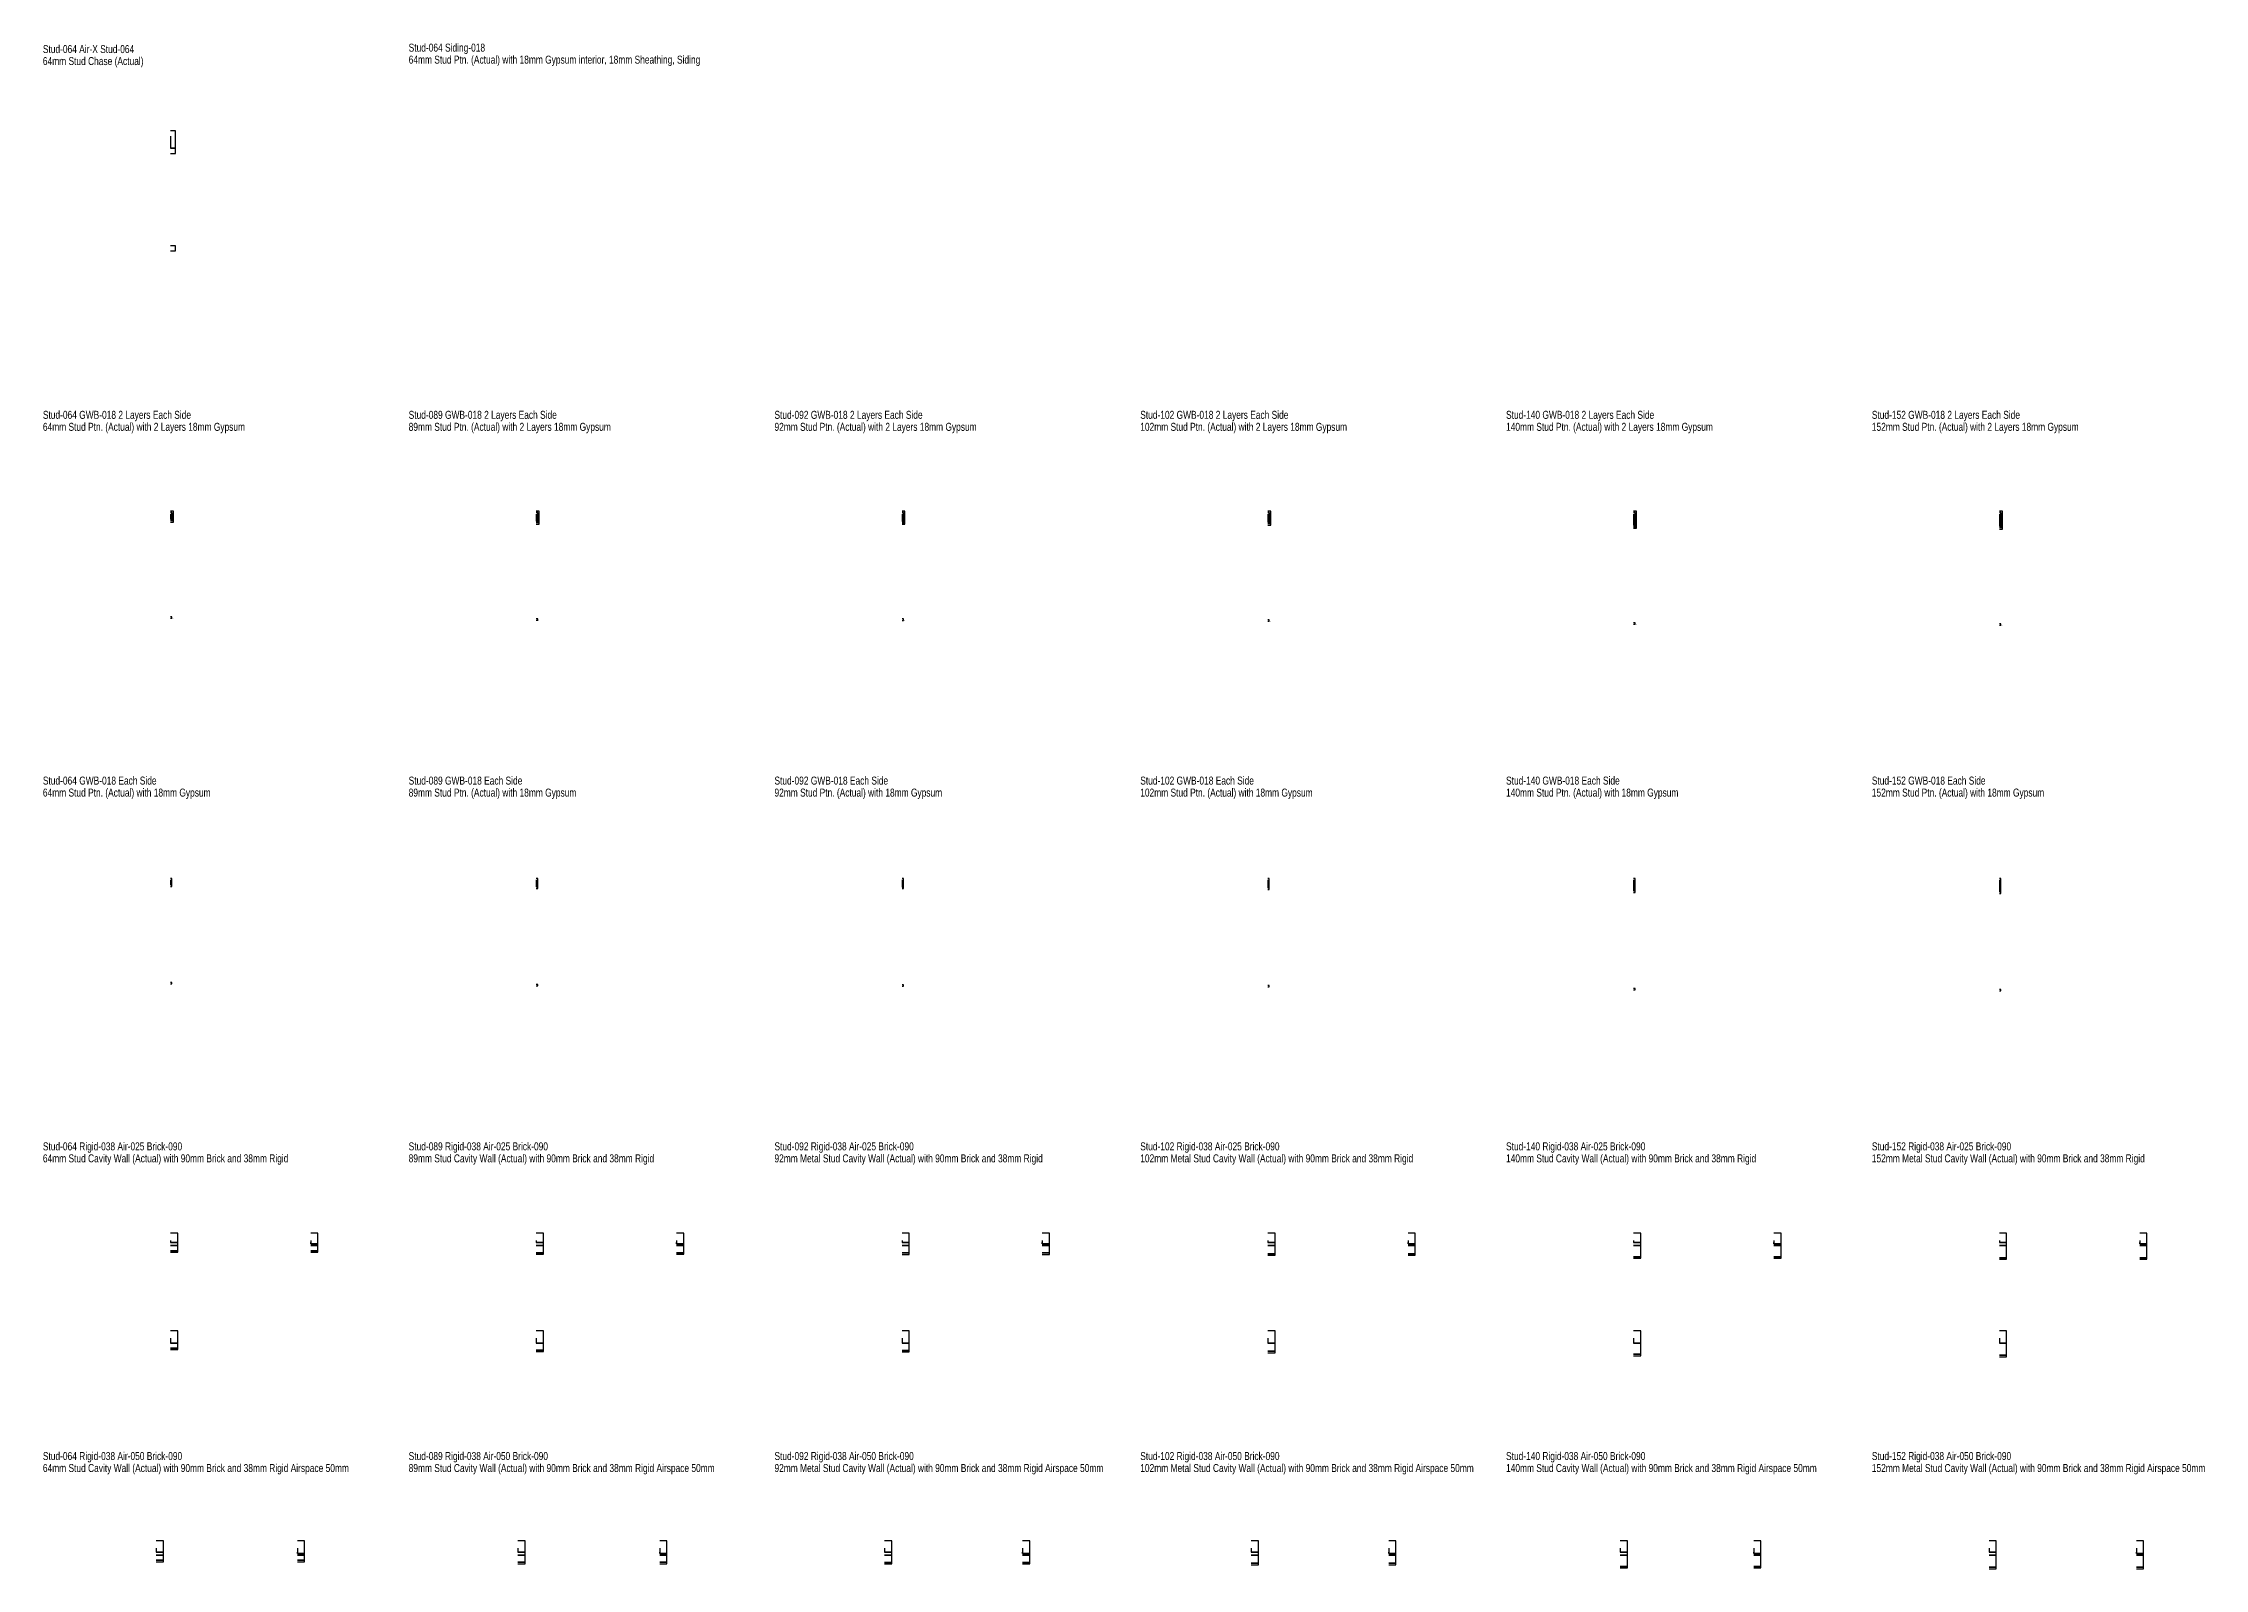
# Model space of a CAD drawing. Header units: millimetres. Extents: x -12127 to 41065, y -9187 to 28810.
# Drawn here: x -12127 to 14890, y 9741 to 28810 of the extents above; entities that cross this region are included whole.
import ezdxf

# ---------------------------------------------------------------- set-up
doc = ezdxf.new("R2010")
doc.units = ezdxf.units.MM
doc.header["$LTSCALE"] = 0.5
doc.linetypes.add('HIDDEN', pattern=[0.375, 0.25, -0.125])
doc.layers.add('X-WallDescriptions', color=5, linetype='HIDDEN')
doc.layers.add('X-WallEndcapPolylines', color=6, linetype='Continuous')
doc.styles.add('Title', font='ARIAL.TTF', dxfattribs={"width": 0.75})

msp = doc.modelspace()

# ---------------------------------------------------------------- linework, layer by layer
at = {"layer": 'X-WallEndcapPolylines'}
for points in [[(-10536, 27650), (-10536, 27497), (-10472, 27497), (-10472, 27714), (-10536, 27714)], [(-10536, 27433), (-10472, 27433), (-10472, 27497), (-10536, 27497)], [(-10536, 26214), (-10472, 26214), (-10472, 26278), (-10536, 26278)], [(-10536, 22943), (-10518, 22943), (-10518, 22843), (-10500, 22843), (-10500, 22961), (-10536, 22961)], [(-10536, 22925), (-10536, 22861), (-10518, 22861), (-10518, 22943), (-10536, 22943)], [(-10536, 22843), (-10518, 22843), (-10518, 22861), (-10536, 22861)], [(-10536, 22825), (-10500, 22825), (-10500, 22843), (-10536, 22843)], [(-5964, 22943), (-5946, 22943), (-5946, 22818), (-5928, 22818), (-5928, 22961), (-5964, 22961)], [(-5964, 22925), (-5964, 22836), (-5946, 22836), (-5946, 22943), (-5964, 22943)], [(-5964, 22818), (-5946, 22818), (-5946, 22836), (-5964, 22836)], [(-5964, 22800), (-5928, 22800), (-5928, 22818), (-5964, 22818)], [(-1392, 22943), (-1374, 22943), (-1374, 22815), (-1356, 22815), (-1356, 22961), (-1392, 22961)], [(-1392, 22925), (-1392, 22833), (-1374, 22833), (-1374, 22943), (-1392, 22943)], [(-1392, 22815), (-1374, 22815), (-1374, 22833), (-1392, 22833)], [(-1392, 22797), (-1356, 22797), (-1356, 22815), (-1392, 22815)], [(3180, 22943), (3198, 22943), (3198, 22805), (3216, 22805), (3216, 22961), (3180, 22961)], [(3180, 22925), (3180, 22823), (3198, 22823), (3198, 22943), (3180, 22943)], [(3180, 22805), (3198, 22805), (3198, 22823), (3180, 22823)], [(3180, 22787), (3216, 22787), (3216, 22805), (3180, 22805)], [(7752, 22943), (7770, 22943), (7770, 22767), (7788, 22767), (7788, 22961), (7752, 22961)], [(7752, 22925), (7752, 22785), (7770, 22785), (7770, 22943), (7752, 22943)], [(7752, 22767), (7770, 22767), (7770, 22785), (7752, 22785)], [(7752, 22749), (7788, 22749), (7788, 22767), (7752, 22767)], [(12324, 22943), (12342, 22943), (12342, 22755), (12360, 22755), (12360, 22961), (12324, 22961)], [(12324, 22925), (12324, 22773), (12342, 22773), (12342, 22943), (12324, 22943)], [(12324, 22755), (12342, 22755), (12342, 22773), (12324, 22773)], [(12324, 22737), (12360, 22737), (12360, 22755), (12324, 22755)], [(-10536, 21624), (-10518, 21624), (-10518, 21642), (-10536, 21642)], [(-5964, 21599), (-5946, 21599), (-5946, 21617), (-5964, 21617)], [(-1392, 21596), (-1374, 21596), (-1374, 21614), (-1392, 21614)], [(3180, 21586), (3198, 21586), (3198, 21604), (3180, 21604)], [(7752, 21548), (7770, 21548), (7770, 21566), (7752, 21566)], [(12324, 21536), (12342, 21536), (12342, 21554), (12324, 21554)], [(-10536, 18353), (-10536, 18289), (-10518, 18289), (-10518, 18371), (-10536, 18371)], [(-10536, 18271), (-10518, 18271), (-10518, 18289), (-10536, 18289)], [(-5964, 18353), (-5964, 18264), (-5946, 18264), (-5946, 18371), (-5964, 18371)], [(-5964, 18246), (-5946, 18246), (-5946, 18264), (-5964, 18264)], [(-1392, 18353), (-1392, 18261), (-1374, 18261), (-1374, 18371), (-1392, 18371)], [(-1392, 18243), (-1374, 18243), (-1374, 18261), (-1392, 18261)], [(3180, 18353), (3180, 18251), (3198, 18251), (3198, 18371), (3180, 18371)], [(3180, 18233), (3198, 18233), (3198, 18251), (3180, 18251)], [(7752, 18353), (7752, 18213), (7770, 18213), (7770, 18371), (7752, 18371)], [(7752, 18195), (7770, 18195), (7770, 18213), (7752, 18213)], [(12324, 18353), (12324, 18201), (12342, 18201), (12342, 18371), (12324, 18371)], [(12324, 18183), (12342, 18183), (12342, 18201), (12324, 18201)], [(-10536, 17052), (-10518, 17052), (-10518, 17070), (-10536, 17070)], [(-5964, 17027), (-5946, 17027), (-5946, 17045), (-5964, 17045)], [(-1392, 17024), (-1374, 17024), (-1374, 17042), (-1392, 17042)], [(3180, 17014), (3198, 17014), (3198, 17032), (3180, 17032)], [(7752, 16976), (7770, 16976), (7770, 16994), (7752, 16994)], [(12324, 16964), (12342, 16964), (12342, 16982), (12324, 16982)], [(-10536, 13844), (-10536, 13819), (-10446, 13819), (-10446, 13934), (-10536, 13934)], [(-10536, 13781), (-10446, 13781), (-10446, 13819), (-10536, 13819)], [(-10536, 13717), (-10446, 13717), (-10446, 13781), (-10536, 13781)], [(-8783, 13844), (-8783, 13801), (-8693, 13801), (-8693, 13934), (-8783, 13934)], [(-8783, 13781), (-8693, 13781), (-8693, 13801), (-8783, 13801), (-8783, 13819)], [(-8783, 13717), (-8693, 13717), (-8693, 13781), (-8783, 13781)], [(-5964, 13844), (-5964, 13819), (-5874, 13819), (-5874, 13934), (-5964, 13934)], [(-5964, 13781), (-5874, 13781), (-5874, 13819), (-5964, 13819)], [(-5964, 13692), (-5874, 13692), (-5874, 13781), (-5964, 13781)], [(-4211, 13844), (-4211, 13801), (-4121, 13801), (-4121, 13934), (-4211, 13934)], [(-4211, 13781), (-4121, 13781), (-4121, 13801), (-4211, 13801), (-4211, 13819)], [(-4211, 13692), (-4121, 13692), (-4121, 13781), (-4211, 13781)], [(-1392, 13844), (-1392, 13819), (-1302, 13819), (-1302, 13934), (-1392, 13934)], [(-1392, 13781), (-1302, 13781), (-1302, 13819), (-1392, 13819)], [(-1392, 13689), (-1302, 13689), (-1302, 13781), (-1392, 13781)], [(361, 13844), (361, 13801), (451, 13801), (451, 13934), (361, 13934)], [(361, 13781), (451, 13781), (451, 13801), (361, 13801), (361, 13819)], [(361, 13689), (451, 13689), (451, 13781), (361, 13781)], [(3180, 13844), (3180, 13819), (3270, 13819), (3270, 13934), (3180, 13934)], [(3180, 13781), (3270, 13781), (3270, 13819), (3180, 13819)], [(3180, 13679), (3270, 13679), (3270, 13781), (3180, 13781)], [(4933, 13844), (4933, 13801), (5023, 13801), (5023, 13934), (4933, 13934)], [(4933, 13781), (5023, 13781), (5023, 13801), (4933, 13801), (4933, 13819)], [(4933, 13679), (5023, 13679), (5023, 13781), (4933, 13781)], [(7752, 13844), (7752, 13819), (7842, 13819), (7842, 13934), (7752, 13934)], [(7752, 13781), (7842, 13781), (7842, 13819), (7752, 13819)], [(7752, 13641), (7842, 13641), (7842, 13781), (7752, 13781)], [(9505, 13844), (9505, 13801), (9595, 13801), (9595, 13934), (9505, 13934)], [(9505, 13781), (9595, 13781), (9595, 13801), (9505, 13801), (9505, 13819)], [(9505, 13641), (9595, 13641), (9595, 13781), (9505, 13781)], [(12324, 13844), (12324, 13819), (12414, 13819), (12414, 13934), (12324, 13934)], [(12324, 13781), (12414, 13781), (12414, 13819), (12324, 13819)], [(12324, 13629), (12414, 13629), (12414, 13781), (12324, 13781)], [(14077, 13844), (14077, 13801), (14167, 13801), (14167, 13934), (14077, 13934)], [(14077, 13781), (14167, 13781), (14167, 13801), (14077, 13801), (14077, 13819)], [(14077, 13629), (14167, 13629), (14167, 13781), (14077, 13781)], [(-10536, 13699), (-10446, 13699), (-10446, 13717), (-10536, 13717)], [(-8783, 13699), (-8693, 13699), (-8693, 13717), (-8783, 13717)], [(-5964, 13674), (-5874, 13674), (-5874, 13692), (-5964, 13692)], [(-4211, 13674), (-4121, 13674), (-4121, 13692), (-4211, 13692)], [(-1392, 13671), (-1302, 13671), (-1302, 13689), (-1392, 13689)], [(361, 13671), (451, 13671), (451, 13689), (361, 13689)], [(3180, 13661), (3270, 13661), (3270, 13679), (3180, 13679)], [(4933, 13661), (5023, 13661), (5023, 13679), (4933, 13679)], [(7752, 13623), (7842, 13623), (7842, 13641), (7752, 13641)], [(9505, 13623), (9595, 13623), (9595, 13641), (9505, 13641)], [(12324, 13611), (12414, 13611), (12414, 13629), (12324, 13629)], [(14077, 13611), (14167, 13611), (14167, 13629), (14077, 13629)], [(-10536, 12625), (-10536, 12562), (-10446, 12562), (-10446, 12715), (-10536, 12715)], [(-5964, 12625), (-5964, 12562), (-5874, 12562), (-5874, 12715), (-5964, 12715)], [(-1392, 12625), (-1392, 12562), (-1302, 12562), (-1302, 12715), (-1392, 12715)], [(3180, 12625), (3180, 12562), (3270, 12562), (3270, 12715), (3180, 12715)], [(7752, 12625), (7752, 12562), (7842, 12562), (7842, 12715), (7752, 12715)], [(12324, 12625), (12324, 12562), (12414, 12562), (12414, 12715), (12324, 12715)], [(-10536, 12498), (-10446, 12498), (-10446, 12562), (-10536, 12562)], [(-10536, 12480), (-10446, 12480), (-10446, 12498), (-10536, 12498)], [(-5964, 12473), (-5874, 12473), (-5874, 12562), (-5964, 12562)], [(-5964, 12455), (-5874, 12455), (-5874, 12473), (-5964, 12473)], [(-1392, 12470), (-1302, 12470), (-1302, 12562), (-1392, 12562)], [(-1392, 12452), (-1302, 12452), (-1302, 12470), (-1392, 12470)], [(3180, 12460), (3270, 12460), (3270, 12562), (3180, 12562)], [(3180, 12442), (3270, 12442), (3270, 12460), (3180, 12460)], [(7752, 12422), (7842, 12422), (7842, 12562), (7752, 12562)], [(12324, 12410), (12414, 12410), (12414, 12562), (12324, 12562)], [(7752, 12404), (7842, 12404), (7842, 12422), (7752, 12422)], [(12324, 12392), (12414, 12392), (12414, 12410), (12324, 12410)], [(-10714, 9999), (-10714, 9949), (-10624, 9949), (-10624, 10089), (-10714, 10089)], [(-8950, 9999), (-8950, 9931), (-8860, 9931), (-8860, 10089), (-8950, 10089)], [(-6194, 9999), (-6194, 9949), (-6104, 9949), (-6104, 10089), (-6194, 10089)], [(-4421, 9999), (-4421, 9931), (-4331, 9931), (-4331, 10089), (-4421, 10089)], [(-1610, 9999), (-1610, 9949), (-1520, 9949), (-1520, 10089), (-1610, 10089)], [(115, 9999), (115, 9931), (205, 9931), (205, 10089), (115, 10089)], [(2972, 9999), (2972, 9949), (3062, 9949), (3062, 10089), (2972, 10089)], [(4690, 9999), (4690, 9931), (4780, 9931), (4780, 10089), (4690, 10089)], [(7585, 9999), (7585, 9949), (7675, 9949), (7675, 10089), (7585, 10089)], [(9252, 9999), (9252, 9931), (9342, 9931), (9342, 10089), (9252, 10089)], [(12195, 9999), (12195, 9949), (12285, 9949), (12285, 10089), (12195, 10089)], [(14036, 9999), (14036, 9931), (14126, 9931), (14126, 10089), (14036, 10089)], [(-10714, 9911), (-10624, 9911), (-10624, 9949), (-10714, 9949)], [(-10714, 9911), (-10624, 9911), (-10624, 9911), (-10714, 9911)], [(-10714, 9847), (-10624, 9847), (-10624, 9911), (-10714, 9911)], [(-10714, 9829), (-10624, 9829), (-10624, 9847), (-10714, 9847)], [(-8950, 9911), (-8860, 9911), (-8860, 9931), (-8950, 9931), (-8950, 9949)], [(-8950, 9847), (-8860, 9847), (-8860, 9911), (-8950, 9911)], [(-8950, 9829), (-8860, 9829), (-8860, 9847), (-8950, 9847)], [(-6194, 9911), (-6104, 9911), (-6104, 9949), (-6194, 9949)], [(-6194, 9822), (-6104, 9822), (-6104, 9911), (-6194, 9911)], [(-6194, 9804), (-6104, 9804), (-6104, 9822), (-6194, 9822)], [(-4421, 9911), (-4331, 9911), (-4331, 9931), (-4421, 9931), (-4421, 9949)], [(-4421, 9822), (-4331, 9822), (-4331, 9911), (-4421, 9911)], [(-4421, 9804), (-4331, 9804), (-4331, 9822), (-4421, 9822)], [(-1610, 9911), (-1520, 9911), (-1520, 9949), (-1610, 9949)], [(-1610, 9819), (-1520, 9819), (-1520, 9911), (-1610, 9911)], [(-1610, 9801), (-1520, 9801), (-1520, 9819), (-1610, 9819)], [(115, 9911), (205, 9911), (205, 9931), (115, 9931), (115, 9949)], [(115, 9819), (205, 9819), (205, 9911), (115, 9911)], [(115, 9801), (205, 9801), (205, 9819), (115, 9819)], [(2972, 9911), (3062, 9911), (3062, 9949), (2972, 9949)], [(2972, 9809), (3062, 9809), (3062, 9911), (2972, 9911)], [(2972, 9791), (3062, 9791), (3062, 9809), (2972, 9809)], [(4690, 9911), (4780, 9911), (4780, 9931), (4690, 9931), (4690, 9949)], [(4690, 9809), (4780, 9809), (4780, 9911), (4690, 9911)], [(4690, 9791), (4780, 9791), (4780, 9809), (4690, 9809)], [(7585, 9911), (7675, 9911), (7675, 9949), (7585, 9949)], [(7585, 9771), (7675, 9771), (7675, 9911), (7585, 9911)], [(7585, 9753), (7675, 9753), (7675, 9771), (7585, 9771)], [(9252, 9911), (9342, 9911), (9342, 9931), (9252, 9931), (9252, 9949)], [(9252, 9771), (9342, 9771), (9342, 9911), (9252, 9911)], [(9252, 9753), (9342, 9753), (9342, 9771), (9252, 9771)], [(12195, 9911), (12285, 9911), (12285, 9949), (12195, 9949)], [(12195, 9759), (12285, 9759), (12285, 9911), (12195, 9911)], [(12195, 9741), (12285, 9741), (12285, 9759), (12195, 9759)], [(14036, 9911), (14126, 9911), (14126, 9931), (14036, 9931), (14036, 9949)], [(14036, 9759), (14126, 9759), (14126, 9911), (14036, 9911)], [(14036, 9741), (14126, 9741), (14126, 9759), (14036, 9759)]]:
    msp.add_lwpolyline(points, dxfattribs=at)
for points in [[(-10536, 26430, 0, 0, 0), (-10536, 26278, 2, 2, 0), (-10472, 26278, 0, 0, 0), (-10472, 26494, 0, 0, 0), (-10536, 26494, 0, 0, 0)], [(-10536, 21606, 0, 0, 0), (-10500, 21606, 0, 0, 0), (-10500, 21624, 4, 4, 0), (-10518, 21624, 0, 0, 0), (-10536, 21624, 0, 0, 0)], [(-10536, 21724, 0, 0, 0), (-10518, 21724, 0, 0, 0), (-10518, 21624, 3, 3, 0), (-10500, 21624, 0, 0, 0), (-10500, 21742, 0, 0, 0), (-10536, 21742, 0, 0, 0)], [(-10536, 21706, 0, 0, 0), (-10536, 21642, 2, 2, 0), (-10518, 21642, 0, 0, 0), (-10518, 21724, 0, 0, 0), (-10536, 21724, 0, 0, 0)], [(-5964, 21724, 0, 0, 0), (-5946, 21724, 0, 0, 0), (-5946, 21599, 3, 3, 0), (-5928, 21599, 0, 0, 0), (-5928, 21742, 0, 0, 0), (-5964, 21742, 0, 0, 0)], [(-5964, 21706, 0, 0, 0), (-5964, 21617, 2, 2, 0), (-5946, 21617, 0, 0, 0), (-5946, 21724, 0, 0, 0), (-5964, 21724, 0, 0, 0)], [(-1392, 21724, 0, 0, 0), (-1374, 21724, 0, 0, 0), (-1374, 21596, 3, 3, 0), (-1356, 21596, 0, 0, 0), (-1356, 21742, 0, 0, 0), (-1392, 21742, 0, 0, 0)], [(-1392, 21706, 0, 0, 0), (-1392, 21614, 2, 2, 0), (-1374, 21614, 0, 0, 0), (-1374, 21724, 0, 0, 0), (-1392, 21724, 0, 0, 0)], [(3180, 21724, 0, 0, 0), (3198, 21724, 0, 0, 0), (3198, 21586, 3, 3, 0), (3216, 21586, 0, 0, 0), (3216, 21742, 0, 0, 0), (3180, 21742, 0, 0, 0)], [(3180, 21706, 0, 0, 0), (3180, 21604, 2, 2, 0), (3198, 21604, 0, 0, 0), (3198, 21724, 0, 0, 0), (3180, 21724, 0, 0, 0)], [(7752, 21724, 0, 0, 0), (7770, 21724, 0, 0, 0), (7770, 21548, 3, 3, 0), (7788, 21548, 0, 0, 0), (7788, 21742, 0, 0, 0), (7752, 21742, 0, 0, 0)], [(7752, 21706, 0, 0, 0), (7752, 21566, 2, 2, 0), (7770, 21566, 0, 0, 0), (7770, 21724, 0, 0, 0), (7752, 21724, 0, 0, 0)], [(12324, 21724, 0, 0, 0), (12342, 21724, 0, 0, 0), (12342, 21536, 3, 3, 0), (12360, 21536, 0, 0, 0), (12360, 21742, 0, 0, 0), (12324, 21742, 0, 0, 0)], [(12324, 21706, 0, 0, 0), (12324, 21554, 2, 2, 0), (12342, 21554, 0, 0, 0), (12342, 21724, 0, 0, 0), (12324, 21724, 0, 0, 0)], [(-5964, 21581, 0, 0, 0), (-5928, 21581, 0, 0, 0), (-5928, 21599, 4, 4, 0), (-5946, 21599, 0, 0, 0), (-5964, 21599, 0, 0, 0)], [(-1392, 21578, 0, 0, 0), (-1356, 21578, 0, 0, 0), (-1356, 21596, 4, 4, 0), (-1374, 21596, 0, 0, 0), (-1392, 21596, 0, 0, 0)], [(3180, 21568, 0, 0, 0), (3216, 21568, 0, 0, 0), (3216, 21586, 4, 4, 0), (3198, 21586, 0, 0, 0), (3180, 21586, 0, 0, 0)], [(7752, 21530, 0, 0, 0), (7788, 21530, 0, 0, 0), (7788, 21548, 4, 4, 0), (7770, 21548, 0, 0, 0), (7752, 21548, 0, 0, 0)], [(12324, 21518, 0, 0, 0), (12360, 21518, 0, 0, 0), (12360, 21536, 4, 4, 0), (12342, 21536, 0, 0, 0), (12324, 21536, 0, 0, 0)], [(-10536, 17134, 0, 0, 0), (-10536, 17070, 2, 2, 0), (-10518, 17070, 0, 0, 0), (-10518, 17152, 0, 0, 0), (-10536, 17152, 0, 0, 0)], [(-5964, 17134, 0, 0, 0), (-5964, 17045, 2, 2, 0), (-5946, 17045, 0, 0, 0), (-5946, 17152, 0, 0, 0), (-5964, 17152, 0, 0, 0)], [(-1392, 17134, 0, 0, 0), (-1392, 17042, 2, 2, 0), (-1374, 17042, 0, 0, 0), (-1374, 17152, 0, 0, 0), (-1392, 17152, 0, 0, 0)], [(3180, 17134, 0, 0, 0), (3180, 17032, 2, 2, 0), (3198, 17032, 0, 0, 0), (3198, 17152, 0, 0, 0), (3180, 17152, 0, 0, 0)], [(7752, 17134, 0, 0, 0), (7752, 16994, 2, 2, 0), (7770, 16994, 0, 0, 0), (7770, 17152, 0, 0, 0), (7752, 17152, 0, 0, 0)], [(12324, 17134, 0, 0, 0), (12324, 16982, 2, 2, 0), (12342, 16982, 0, 0, 0), (12342, 17152, 0, 0, 0), (12324, 17152, 0, 0, 0)]]:
    msp.add_lwpolyline(points, format="xyseb", dxfattribs=at)

# ---------------------------------------------------------------- texts
at = {"layer": 'X-WallDescriptions', "style": 'Title', "width": 0.75}
for s, p in [('Stud-064 Air-X Stud-064', (-12131, 28687)), ('64mm Stud Chase (Actual)', (-12131, 28537)), ('Stud-064 Siding-018', (-7559, 28705)), ('64mm Stud Ptn. (Actual) with 18mm Gypsum interior, 18mm Sheathing, Siding', (-7559, 28555)), ('Stud-064 GWB-018 2 Layers Each Side', (-12131, 24115)), ('64mm Stud Ptn. (Actual) with 2 Layers 18mm Gypsum', (-12131, 23965)), ('Stud-089 GWB-018 2 Layers Each Side', (-7559, 24115)), ('89mm Stud Ptn. (Actual) with 2 Layers 18mm Gypsum', (-7559, 23965)), ('Stud-092 GWB-018 2 Layers Each Side', (-2987, 24115)), ('92mm Stud Ptn. (Actual) with 2 Layers 18mm Gypsum', (-2987, 23965)), ('Stud-102 GWB-018 2 Layers Each Side', (1585, 24115)), ('102mm Stud Ptn. (Actual) with 2 Layers 18mm Gypsum', (1585, 23965)), ('Stud-140 GWB-018 2 Layers Each Side', (6157, 24115)), ('140mm Stud Ptn. (Actual) with 2 Layers 18mm Gypsum', (6157, 23965)), ('Stud-152 GWB-018 2 Layers Each Side', (10729, 24115)), ('152mm Stud Ptn. (Actual) with 2 Layers 18mm Gypsum', (10729, 23965)), ('Stud-064 GWB-018 Each Side', (-12131, 19543)), ('64mm Stud Ptn. (Actual) with 18mm Gypsum', (-12131, 19393)), ('Stud-089 GWB-018 Each Side', (-7559, 19543)), ('89mm Stud Ptn. (Actual) with 18mm Gypsum', (-7559, 19393)), ('Stud-092 GWB-018 Each Side', (-2987, 19543)), ('92mm Stud Ptn. (Actual) with 18mm Gypsum', (-2987, 19393)), ('Stud-102 GWB-018 Each Side', (1585, 19543)), ('102mm Stud Ptn. (Actual) with 18mm Gypsum', (1585, 19393)), ('Stud-140 GWB-018 Each Side', (6157, 19543)), ('140mm Stud Ptn. (Actual) with 18mm Gypsum', (6157, 19393)), ('Stud-152 GWB-018 Each Side', (10729, 19543)), ('152mm Stud Ptn. (Actual) with 18mm Gypsum', (10729, 19393)), ('Stud-064 Rigid-038 Air-025 Brick-090', (-12131, 14971)), ('64mm Stud Cavity Wall (Actual) with 90mm Brick and 38mm Rigid', (-12131, 14821)), ('Stud-089 Rigid-038 Air-025 Brick-090', (-7559, 14971)), ('89mm Stud Cavity Wall (Actual) with 90mm Brick and 38mm Rigid', (-7559, 14821)), ('Stud-092 Rigid-038 Air-025 Brick-090', (-2987, 14971)), ('92mm Metal Stud Cavity Wall (Actual) with 90mm Brick and 38mm Rigid', (-2987, 14821)), ('Stud-102 Rigid-038 Air-025 Brick-090', (1585, 14971)), ('102mm Metal Stud Cavity Wall (Actual) with 90mm Brick and 38mm Rigid', (1585, 14821)), ('Stud-140 Rigid-038 Air-025 Brick-090', (6157, 14971)), ('140mm Stud Cavity Wall (Actual) with 90mm Brick and 38mm Rigid', (6157, 14821)), ('Stud-152 Rigid-038 Air-025 Brick-090', (10729, 14971)), ('152mm Metal Stud Cavity Wall (Actual) with 90mm Brick and 38mm Rigid', (10729, 14821)), ('Stud-064 Rigid-038 Air-050 Brick-090', (-12131, 11100)), ('Stud-089 Rigid-038 Air-050 Brick-090', (-7559, 11100)), ('Stud-092 Rigid-038 Air-050 Brick-090', (-2987, 11100)), ('Stud-102 Rigid-038 Air-050 Brick-090', (1585, 11100)), ('Stud-140 Rigid-038 Air-050 Brick-090', (6157, 11100)), ('Stud-152 Rigid-038 Air-050 Brick-090', (10729, 11100)), ('64mm Stud Cavity Wall (Actual) with 90mm Brick and 38mm Rigid Airspace 50mm', (-12131, 10950)), ('89mm Stud Cavity Wall (Actual) with 90mm Brick and 38mm Rigid Airspace 50mm', (-7559, 10950)), ('92mm Metal Stud Cavity Wall (Actual) with 90mm Brick and 38mm Rigid Airspace 50mm', (-2987, 10950)), ('102mm Metal Stud Cavity Wall (Actual) with 90mm Brick and 38mm Rigid Airspace 50mm', (1585, 10950)), ('140mm Stud Cavity Wall (Actual) with 90mm Brick and 38mm Rigid Airspace 50mm', (6157, 10950)), ('152mm Metal Stud Cavity Wall (Actual) with 90mm Brick and 38mm Rigid Airspace 50mm', (10729, 10950))]:
    msp.add_text(s, height=100, dxfattribs=at).set_placement(p)

doc.saveas('drawing.dxf')
